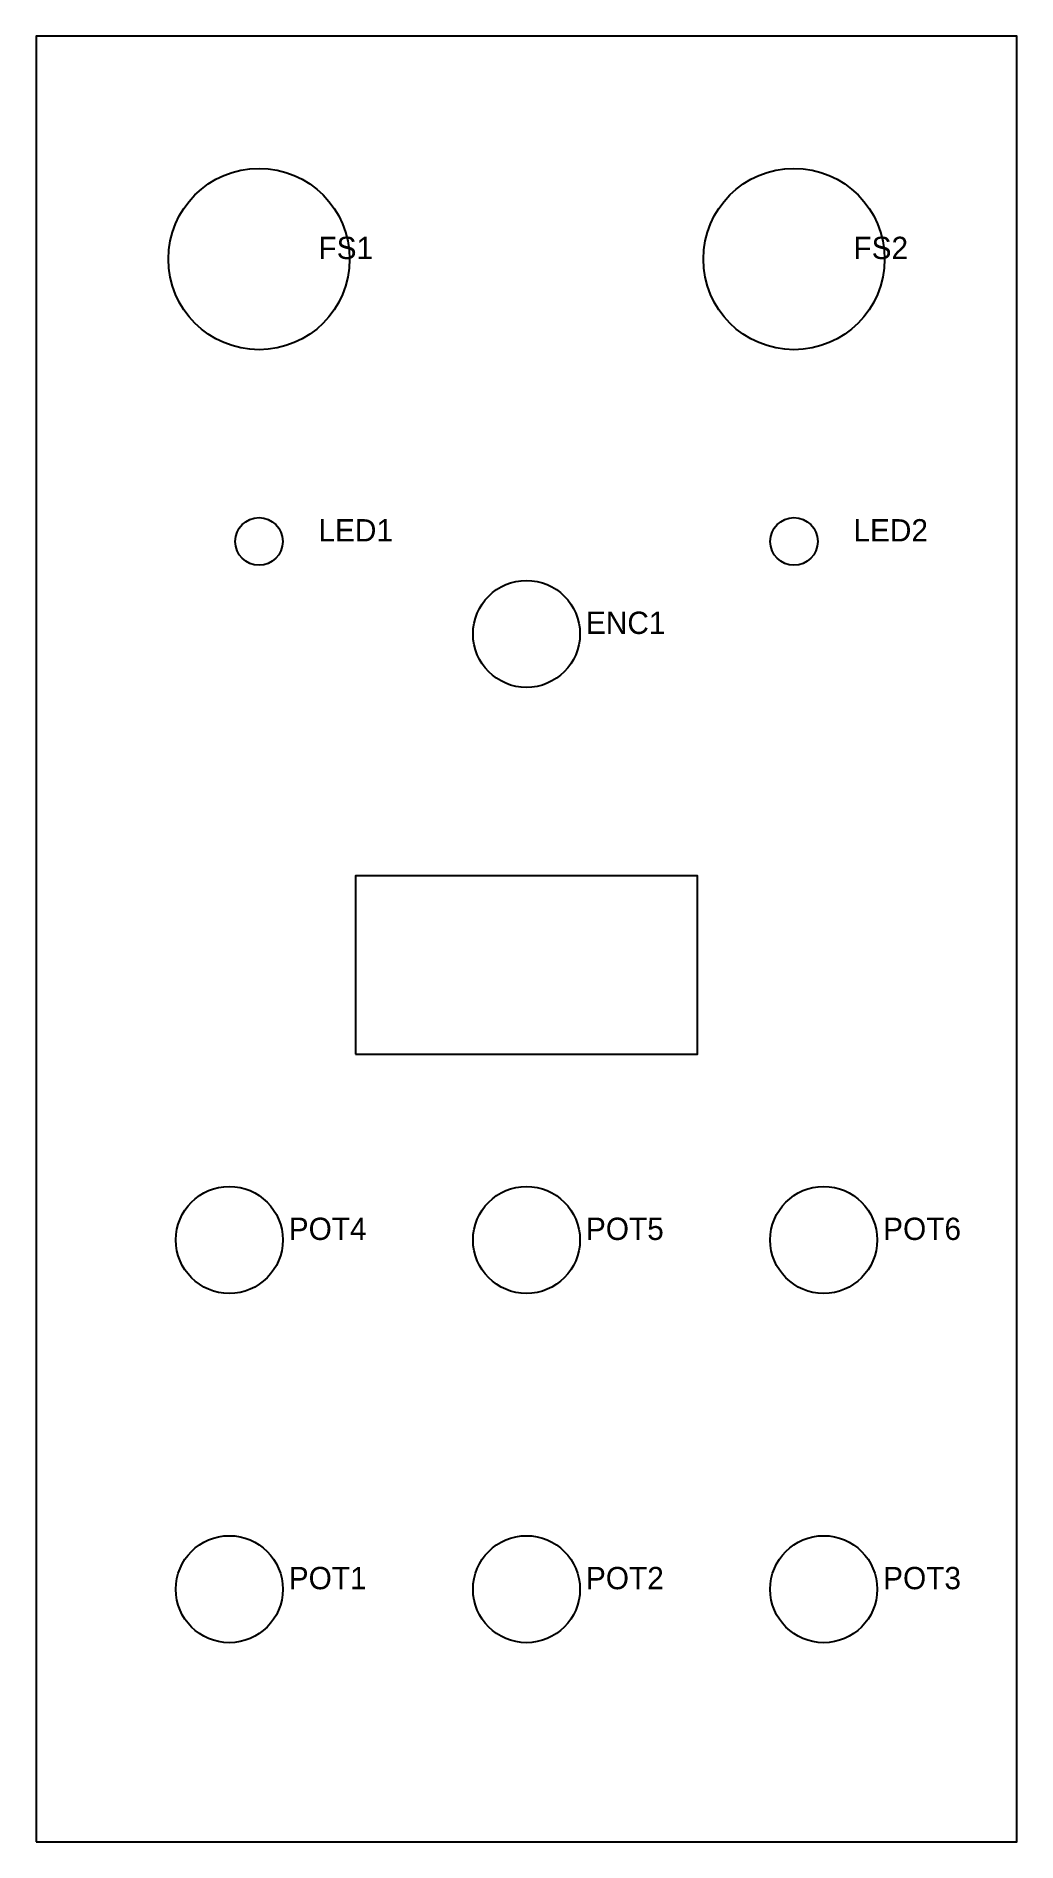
# Model space of a CAD drawing. Header units: millimetres. Extents: x 0 to 66, y 0 to 122.
import ezdxf

# ---------------------------------------------------------------- set-up
doc = ezdxf.new("R2010")
doc.units = ezdxf.units.MM
for name, color, linetype in [('DISPLAY_CUT', 7, 'Continuous'), ('DRILL', 7, 'Continuous'), ('FRONT_OUTLINE', 7, 'Continuous'), ('PRINT_SAFE', 7, 'Continuous')]:
    doc.layers.add(name, color=color, linetype=linetype)

msp = doc.modelspace()

# ---------------------------------------------------------------- linework, layer by layer
at = {"layer": 'DISPLAY_CUT'}
msp.add_lwpolyline([(21.5, 53), (44.5, 53), (44.5, 65), (21.5, 65)], close=True, dxfattribs=at)
at = {"layer": 'DRILL'}
for centre, radius in [((15, 106.5), 6.1), ((51, 106.5), 6.1), ((15, 87.5), 1.6), ((51, 87.5), 1.6), ((33, 81.275), 3.6), ((13, 40.5), 3.6), ((33, 40.5), 3.6), ((53, 40.5), 3.6), ((13, 17), 3.6), ((33, 17), 3.6), ((53, 17), 3.6)]:
    msp.add_circle(centre, radius, dxfattribs=at)
at = {"layer": 'FRONT_OUTLINE'}
msp.add_lwpolyline([(0, 0), (66, 0), (66, 121.5), (0, 121.5)], close=True, dxfattribs=at)

# ---------------------------------------------------------------- texts
at = {"layer": 'PRINT_SAFE'}
for s, p in [('FS1', (19, 106.5)), ('FS2', (55, 106.5)), ('LED1', (19, 87.5)), ('LED2', (55, 87.5)), ('ENC1', (37, 81.275)), ('POT4', (17, 40.5)), ('POT5', (37, 40.5)), ('POT6', (57, 40.5)), ('POT1', (17, 17)), ('POT2', (37, 17)), ('POT3', (57, 17))]:
    msp.add_text(s, height=1.5, dxfattribs=at).set_placement(p)

doc.saveas('drawing.dxf')
